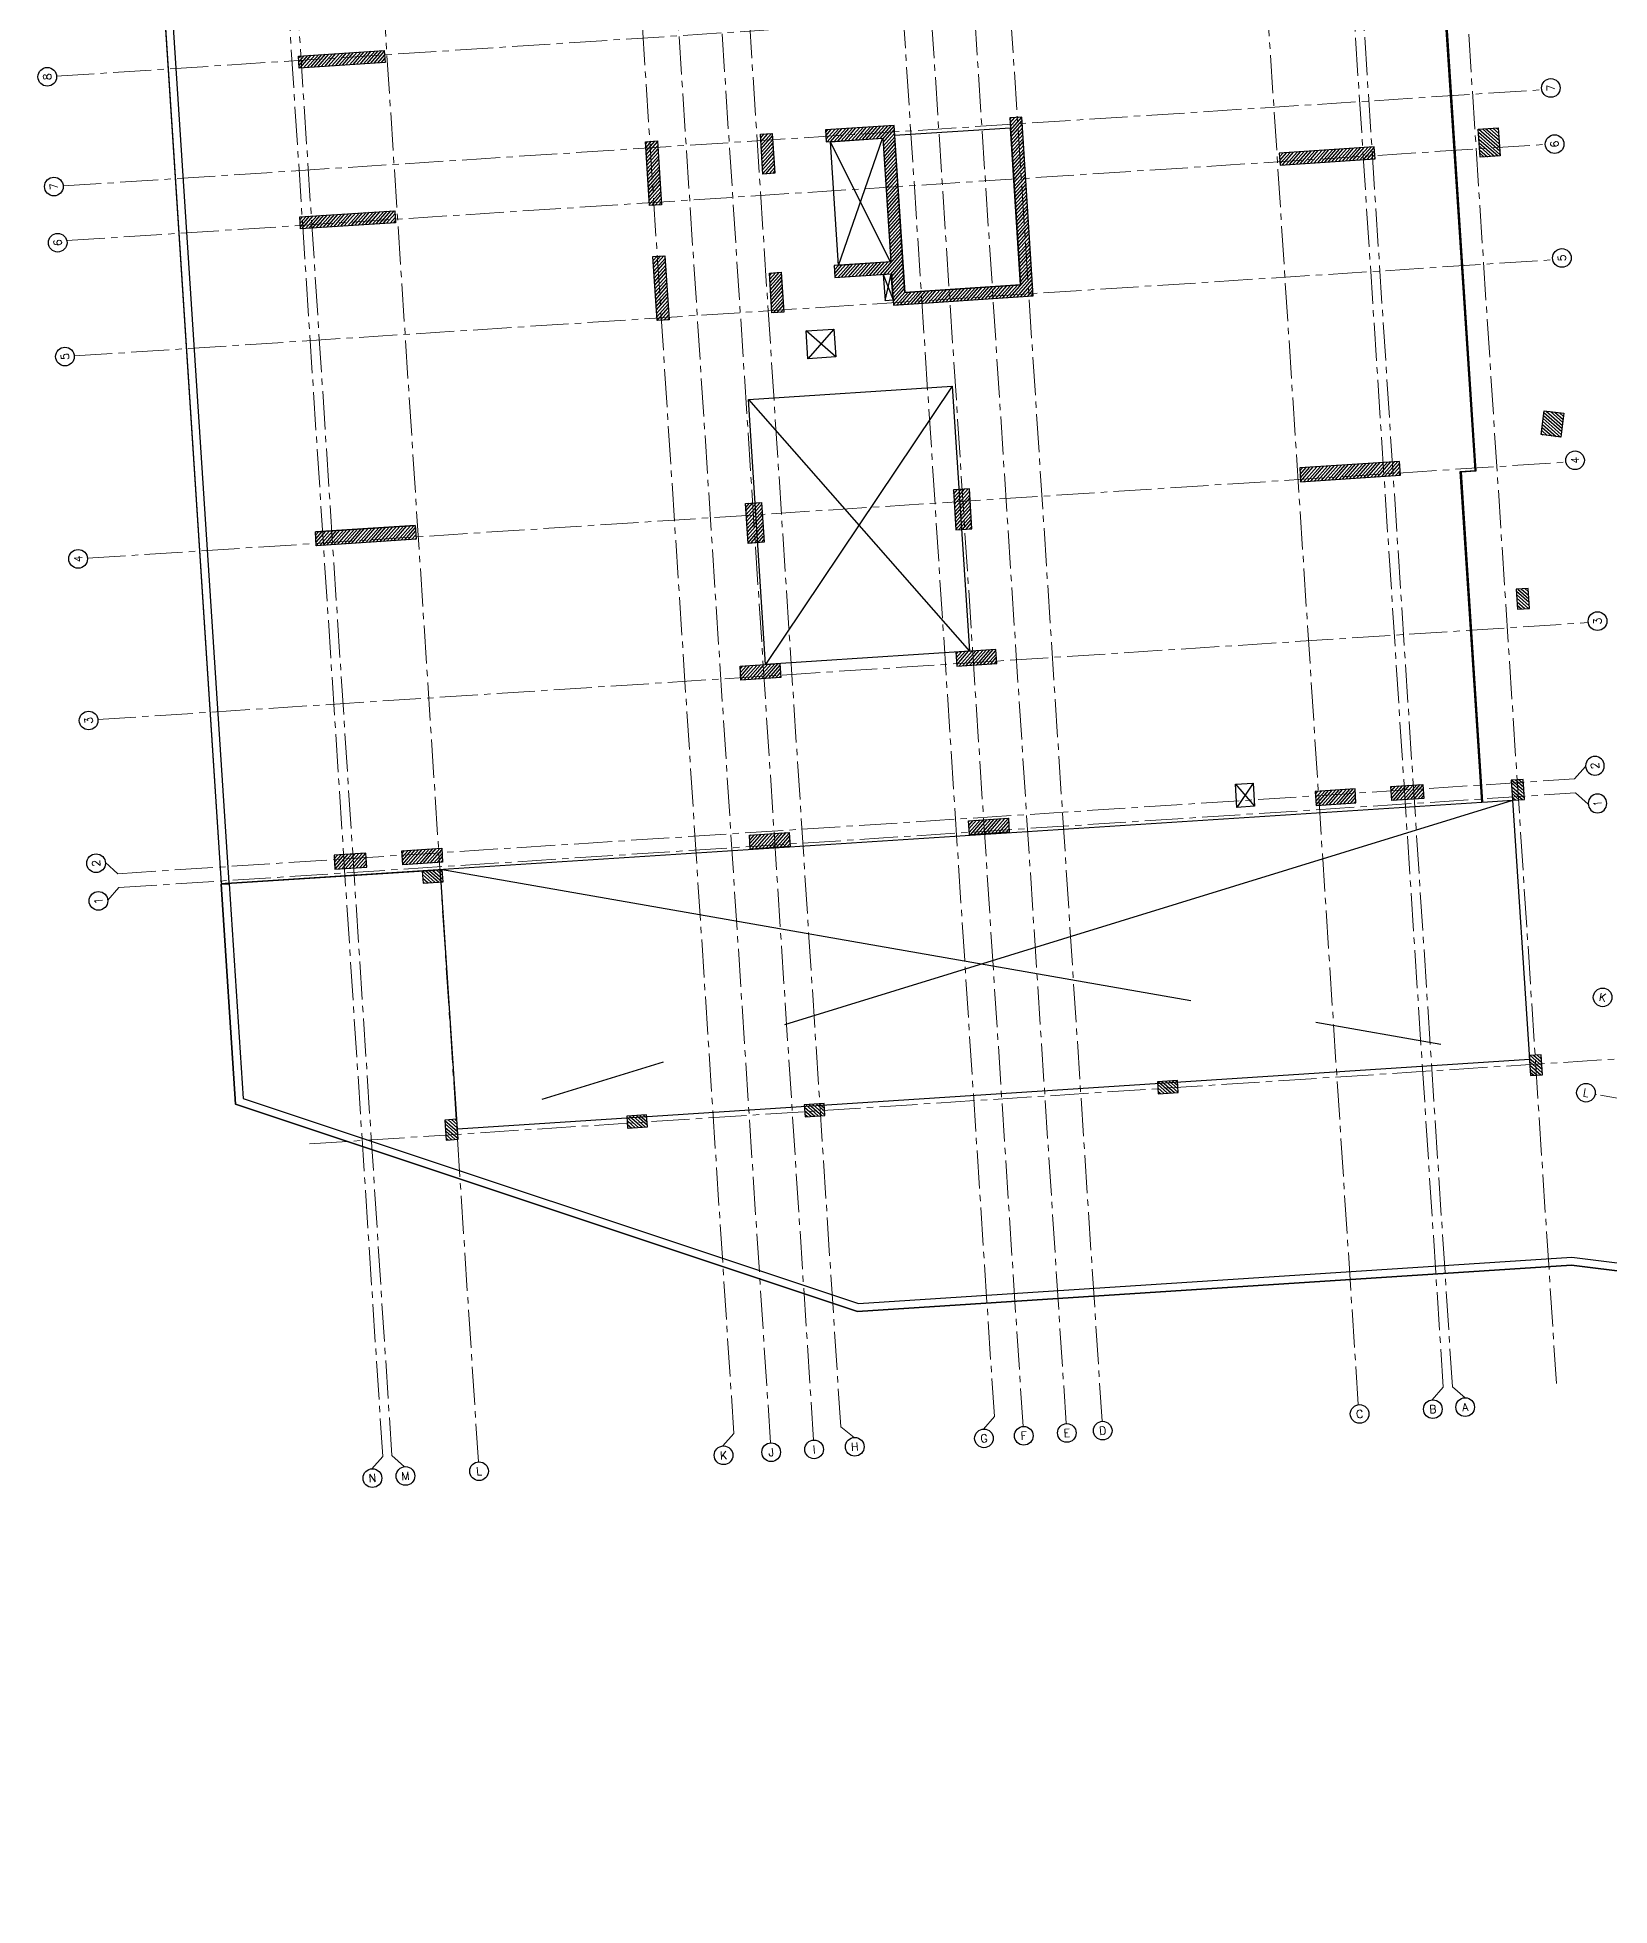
# Model space of a CAD drawing. Header units: metres. Extents: x -9 to 189, y -34 to 47.
# Drawn here: x -7.69 to 31.63, y -25.82 to 20.89 of the extents above; entities that cross this region are included whole.
import ezdxf
from ezdxf.enums import TextEntityAlignment as Align

# ---------------------------------------------------------------- set-up
doc = ezdxf.new("R2010")
doc.units = ezdxf.units.M
doc.header["$MEASUREMENT"] = 0
doc.linetypes.add('CENTER2', pattern=[28.575, 19.05, -3.175, 3.175, -3.175])
for name, color, linetype in [('Column', 4, 'Continuous'), ('Opening', 1, 'Continuous'), ('S-COLS-GRID', 1, 'CENTER2'), ('S-COLS-HATH', 8, 'Continuous'), ('S-GRID-CIRC', 3, 'Continuous'), ('S-GRID-CIRC-TEXT', 3, 'Continuous'), ('S-GRID-DIMS', 2, 'Continuous'), ('S-OPIN-VOID', 2, 'CENTER2'), ('ShearWall', 6, 'Continuous'), ('Slab', 5, 'Continuous'), ('Wall', 10, 'Continuous')]:
    doc.layers.add(name, color=color, linetype=linetype)
doc.layers.add('TEMP', color=8, linetype='Continuous', plot=False)
doc.styles.add('S-ROMANS', font='romans.shx', dxfattribs={"width": 0.75})
pattern_1 = [(48.720628, (-0.58339, 396.553495), (-0.046968857, 0.041233197), [])]

# ---------------------------------------------------------------- blocks, each defined once
blk = doc.blocks.new('S-GRID-CIRC')
at = {"layer": 'S-GRID-CIRC'}
blk.add_circle((0, 0), 0.35, dxfattribs=at)
at = {"layer": 'S-GRID-CIRC-TEXT', "color": 3, "style": 'S-ROMANS', "flags": 8}
blk.add_attdef('GRID-CIRC', text='', height=0.3, dxfattribs=at).set_placement((0, 0), align=Align.MIDDLE)

msp = doc.modelspace()

# ---------------------------------------------------------------- hatches: boundary and pattern name
at = {"layer": 'S-COLS-HATH', "ltscale": 20}
h = msp.add_hatch(dxfattribs=at)
h.set_pattern_fill('ANSI31', color=256, scale=0.5, angle=-446.2795, style=0)
h.set_pattern_definition([(318.720498, (-440.42079, -225.96544), (0.0412333036, 0.046968763), [])])
h.paths.add_polyline_path([(1.959, -0.255), (2.457, -0.222), (2.438, 0.077), (1.939, 0.045)])
h.paths.add_polyline_path([(2.503, -6.179), (2.535, -6.678), (2.835, -6.659), (2.802, -6.16)])
h.paths.add_polyline_path([(7.071, -6.383), (7.57, -6.351), (7.55, -6.051), (7.051, -6.084)])
h.paths.add_polyline_path([(20.342, -5.52), (20.841, -5.488), (20.822, -5.188), (20.323, -5.221)])
h.paths.add_polyline_path([(34.236, -4.958), (34.162, -5.553), (33.666, -5.491), (33.74, -4.896)])
h.paths.add_polyline_path([(29.952, -5.046), (29.919, -4.547), (29.62, -4.566), (29.652, -5.065)])
h.paths.add_polyline_path([(29.504, 1.84), (29.471, 2.339), (29.172, 2.32), (29.204, 1.821)])
h.paths.add_polyline_path([(29.629, 6.616), (29.597, 7.115), (29.298, 7.097), (29.329, 6.598)])
h.paths.add_polyline_path([(30.491, 11.495), (30.417, 10.899), (29.921, 10.961), (29.995, 11.557)])
h.paths.add_polyline_path([(35.092, 2.341), (35.018, 1.745), (34.522, 1.807), (34.596, 2.403)])
h.paths.add_polyline_path([(35.617, 6.558), (35.543, 5.962), (35.047, 6.024), (35.121, 6.62)])
h.paths.add_polyline_path([(28.559, 21.537), (28.527, 22.036), (28.227, 22.017), (28.26, 21.518)])
h.paths.add_polyline_path([(28.848, 18.63), (28.893, 17.932), (28.394, 17.899), (28.349, 18.598)])
h.paths.add_polyline_path([(36.222, 10.866), (36.148, 10.271), (35.652, 10.332), (35.726, 10.928)])
h.paths.add_polyline_path([(37.069, 18.224), (36.995, 17.629), (36.499, 17.691), (36.573, 18.286)])
h.paths.add_polyline_path([(44.851, 17.3), (44.764, 16.605), (44.268, 16.667), (44.355, 17.362)])
h.paths.add_polyline_path([(52.794, 15.47), (52.88, 15.962), (52.585, 16.014), (52.499, 15.522)])
h.paths.add_polyline_path([(55.48, 15.223), (55.776, 15.171), (55.707, 14.777), (55.411, 14.828)])
h.paths.add_polyline_path([(55.48, 15.223), (55.411, 14.829), (55.707, 14.777), (55.776, 15.171)])
h.paths.add_polyline_path([(43.901, 9.96), (43.814, 9.266), (43.318, 9.328), (43.405, 10.022)])
h.paths.add_polyline_path([(42.822, 1.429), (42.736, 0.734), (42.24, 0.796), (42.326, 1.49)])
h.paths.add_polyline_path([(43.363, 5.644), (43.277, 4.949), (42.781, 5.011), (42.867, 5.706)])
h.paths.add_polyline_path([(41.824, -5.904), (41.75, -6.499), (41.254, -6.437), (41.328, -5.842)])
h.paths.add_polyline_path([(49.078, -7.53), (49.165, -7.038), (48.869, -6.986), (48.783, -7.479)])
h.paths.add_polyline_path([(51.142, 4.617), (51.03, 3.926), (50.537, 4.005), (50.648, 4.696)])
h.paths.add_polyline_path([(51.824, 8.857), (51.713, 8.165), (51.219, 8.245), (51.33, 8.936)])
h.paths.add_polyline_path([(50.458, 0.37), (50.347, -0.322), (49.853, -0.242), (49.965, 0.449)])
h = msp.add_hatch(dxfattribs=at)
h.set_pattern_fill('ANSI31', color=256, scale=0.5, angle=363.7206, style=0)
h.set_pattern_definition(pattern_1)
h.paths.add_polyline_path([(0.987, 20.567), (1.007, 20.268), (-1.139, 20.128), (-1.158, 20.427)])
h = msp.add_hatch(dxfattribs=at)
h.set_pattern_fill('ANSI31', color=256, scale=0.5, angle=363.7206, style=0)
h.set_pattern_definition(pattern_1)
h.paths.add_polyline_path([(14.007, 14.519), (13.736, 18.69), (12.02, 18.579), (12.039, 18.279), (13.456, 18.372), (13.657, 15.278), (12.24, 15.186), (12.26, 14.887), (13.677, 14.979), (13.727, 14.2), (17.22, 14.428), (16.929, 18.898), (16.63, 18.879), (16.901, 14.707)])
h = msp.add_hatch(dxfattribs=at)
h.set_pattern_fill('ANSI31', color=256, scale=0.5, angle=363.7206, style=0)
h.set_pattern_definition(pattern_1)
h.paths.add_polyline_path([(7.922, 16.709), (7.623, 16.69), (7.519, 18.286), (7.819, 18.306)])
h = msp.add_hatch(dxfattribs=at)
h.set_pattern_fill('ANSI31', color=256, scale=0.5, angle=363.7206, style=0)
h.set_pattern_definition(pattern_1)
h.paths.add_polyline_path([(10.458, 17.475), (10.393, 18.473), (10.693, 18.493), (10.757, 17.495)])
h = msp.add_hatch(dxfattribs=at)
h.set_pattern_fill('ANSI31', color=256, scale=0.5, angle=363.7206, style=0)
h.set_pattern_definition([(48.720628, (-0.58339, 396.55349), (-0.046968857, 0.041233197), [])])
h.paths.add_polyline_path([(23.371, 17.999), (23.391, 17.7), (25.766, 17.854), (25.746, 18.154)])
h = msp.add_hatch(dxfattribs=at)
h.set_pattern_fill('ANSI31', color=256, scale=0.5, angle=363.7206, style=0)
h.set_pattern_definition([(48.720628, (-0.58339, 396.55349), (-0.046968857, 0.041233197), [])])
h.paths.add_polyline_path([(1.248, 16.561), (1.267, 16.261), (-1.108, 16.107), (-1.127, 16.406)])
h = msp.add_hatch(dxfattribs=at)
h.set_pattern_fill('ANSI31', color=256, scale=0.5, angle=363.7206, style=0)
h.set_pattern_definition(pattern_1)
h.paths.add_polyline_path([(8.109, 13.835), (7.81, 13.816), (7.706, 15.412), (8.005, 15.432)])
h = msp.add_hatch(dxfattribs=at)
h.set_pattern_fill('ANSI31', color=256, scale=0.5, angle=363.7206, style=0)
h.set_pattern_definition(pattern_1)
h.paths.add_polyline_path([(10.983, 14.022), (10.684, 14.003), (10.619, 15), (10.918, 15.02)])
h = msp.add_hatch(dxfattribs=at)
h.set_pattern_fill('ANSI31', color=256, scale=0.5, angle=363.7206, style=0)
h.set_pattern_definition(pattern_1)
h.paths.add_polyline_path([(23.883, 10.131), (23.906, 9.782), (26.4, 9.944), (26.378, 10.293)])
h = msp.add_hatch(dxfattribs=at)
h.set_pattern_fill('ANSI31', color=256, scale=0.5, angle=363.7206, style=0)
h.set_pattern_definition(pattern_1)
h.paths.add_polyline_path([(15.685, 8.606), (15.62, 9.604), (15.221, 9.578), (15.285, 8.58)])
h = msp.add_hatch(dxfattribs=at)
h.set_pattern_fill('ANSI31', color=256, scale=0.5, angle=363.7206, style=0)
h.set_pattern_definition(pattern_1)
h.paths.add_polyline_path([(10.086, 8.242), (10.022, 9.24), (10.421, 9.266), (10.486, 8.268)])
h = msp.add_hatch(dxfattribs=at)
h.set_pattern_fill('ANSI31', color=256, scale=0.5, angle=363.7206, style=0)
h.set_pattern_definition(pattern_1)
h.paths.add_polyline_path([(1.76, 8.692), (1.782, 8.343), (-0.712, 8.181), (-0.735, 8.53)])
h = msp.add_hatch(dxfattribs=at)
h.set_pattern_fill('ANSI31', color=256, scale=0.5, angle=363.7206, style=0)
h.set_pattern_definition(pattern_1)
h.paths.add_polyline_path([(9.885, 5.172), (10.883, 5.237), (10.906, 4.888), (9.908, 4.823)])
h = msp.add_hatch(dxfattribs=at)
h.set_pattern_fill('ANSI31', color=256, scale=0.5, angle=363.7206, style=0)
h.set_pattern_definition(pattern_1)
h.paths.add_polyline_path([(16.282, 5.588), (15.284, 5.523), (15.307, 5.174), (16.304, 5.239)])
h = msp.add_hatch(dxfattribs=at)
h.set_pattern_fill('ANSI31', color=256, scale=0.5, angle=363.7206, style=0)
h.set_pattern_definition(pattern_1)
h.paths.add_polyline_path([(25.267, 2.104), (24.269, 2.039), (24.292, 1.69), (25.289, 1.755)])
h = msp.add_hatch(dxfattribs=at)
h.set_pattern_fill('ANSI31', color=256, scale=0.5, angle=363.7206, style=0)
h.set_pattern_definition(pattern_1)
h.paths.add_polyline_path([(26.165, 2.162), (26.963, 2.214), (26.986, 1.865), (26.188, 1.813)])
h = msp.add_hatch(dxfattribs=at)
h.set_pattern_fill('ANSI31', color=256, scale=0.5, angle=363.7206, style=0)
h.set_pattern_definition(pattern_1)
h.paths.add_polyline_path([(10.12, 0.948), (11.118, 1.013), (11.14, 0.664), (10.142, 0.599)])
h = msp.add_hatch(dxfattribs=at)
h.set_pattern_fill('ANSI31', color=256, scale=0.5, angle=363.7206, style=0)
h.set_pattern_definition(pattern_1)
h.paths.add_polyline_path([(15.598, 1.305), (16.596, 1.37), (16.619, 1.02), (15.621, 0.955)])
h = msp.add_hatch(dxfattribs=at)
h.set_pattern_fill('ANSI31', color=256, scale=0.5, angle=363.7206, style=0)
h.set_pattern_definition(pattern_1)
h.paths.add_polyline_path([(0.529, 0.495), (-0.269, 0.443), (-0.247, 0.094), (0.552, 0.146)])
h = msp.add_hatch(dxfattribs=at)
h.set_pattern_fill('ANSI31', color=256, scale=0.5, angle=363.7206, style=0)
h.set_pattern_definition(pattern_1)
h.paths.add_polyline_path([(1.427, 0.554), (2.425, 0.618), (2.448, 0.269), (1.45, 0.204)])
h = msp.add_hatch(dxfattribs=at)
h.set_pattern_fill('ANSI31', color=256, scale=0.5, angle=-446.2795, style=0)
h.set_pattern_definition([(318.7205, (-98.69116, -51.08697), (0.041233304, 0.046968763), [])])
h.paths.add_polyline_path([(11.511, -6.094), (12.01, -6.062), (11.991, -5.763), (11.492, -5.795)])

# ---------------------------------------------------------------- linework, layer by layer
at = {"layer": 'Column', "linetype": 'Continuous'}
for points in [[(10.458, 17.475), (10.393, 18.473), (10.693, 18.493), (10.757, 17.495)], [(10.983, 14.022), (10.684, 14.003), (10.619, 15), (10.918, 15.02)], [(15.685, 8.606), (15.62, 9.604), (15.221, 9.578), (15.285, 8.58)], [(10.086, 8.242), (10.022, 9.24), (10.421, 9.266), (10.486, 8.268)], [(9.885, 5.172), (10.883, 5.237), (10.906, 4.888), (9.908, 4.823)], [(16.282, 5.588), (15.284, 5.523), (15.307, 5.174), (16.304, 5.239)], [(25.267, 2.104), (24.269, 2.039), (24.292, 1.69), (25.289, 1.755)], [(26.165, 2.162), (26.963, 2.214), (26.986, 1.865), (26.188, 1.813)], [(10.12, 0.948), (11.118, 1.013), (11.14, 0.664), (10.142, 0.599)], [(15.598, 1.305), (16.596, 1.37), (16.619, 1.02), (15.621, 0.955)], [(0.529, 0.495), (-0.269, 0.443), (-0.247, 0.094), (0.552, 0.146)], [(1.427, 0.554), (2.425, 0.618), (2.448, 0.269), (1.45, 0.204)]]:
    msp.add_lwpolyline(points, close=True, dxfattribs=at)
at = {"layer": 'Column', "elevation": 0}
for points in [[(28.848, 18.63), (28.893, 17.932), (28.394, 17.899), (28.349, 18.598)], [(30.491, 11.495), (30.417, 10.899), (29.921, 10.961), (29.995, 11.557)], [(29.629, 6.616), (29.597, 7.115), (29.298, 7.097), (29.329, 6.598)], [(29.504, 1.84), (29.471, 2.339), (29.172, 2.32), (29.204, 1.821)], [(29.952, -5.046), (29.919, -4.547), (29.62, -4.566), (29.652, -5.065)]]:
    msp.add_lwpolyline(points, close=True, dxfattribs=at)
at = {"layer": 'Column'}
for points in [[(1.959, -0.255), (2.457, -0.222), (2.438, 0.077), (1.939, 0.045)], [(20.342, -5.52), (20.841, -5.488), (20.822, -5.188), (20.323, -5.221)], [(7.071, -6.383), (7.57, -6.351), (7.55, -6.051), (7.051, -6.084)], [(11.511, -6.094), (12.01, -6.062), (11.991, -5.763), (11.492, -5.795)], [(2.503, -6.179), (2.535, -6.678), (2.835, -6.659), (2.802, -6.16)]]:
    msp.add_lwpolyline(points, close=True, dxfattribs=at)
at = {"layer": 'Opening'}
for points in [[(12.15, 18.286), (13.456, 18.371), (13.657, 15.278), (12.352, 15.193)], [(13.752, 18.44), (14.007, 14.519), (16.901, 14.707), (16.646, 18.628)], [(13.511, 14.316), (13.711, 14.328), (13.668, 14.977), (13.469, 14.964)], [(11.536, 13.556), (12.235, 13.601), (12.28, 12.903), (11.581, 12.857)], [(10.094, 11.839), (15.194, 12.17), (15.623, 5.546), (10.526, 5.214)], [(22.276, 2.219), (22.715, 2.247), (22.752, 1.669), (22.313, 1.64)]]:
    msp.add_lwpolyline(points, close=True, dxfattribs=at)
at = {"layer": 'S-COLS-GRID', "lineweight": 0, "ltscale": 0.05}
for p, q in [((30.303, -12.765), (26.395, 47.333)), ((25.346, -13.295), (21.995, 38.237)), ((27.472, -12.861), (24.157, 38.127)), ((27.702, -12.846), (24.386, 38.142)), ((16.246, -13.591), (12.93, 37.397)), ((16.964, -13.84), (13.613, 37.692)), ((18.042, -13.77), (14.691, 37.762)), ((18.94, -13.712), (15.605, 37.57)), ((9.73, -14.018), (6.414, 36.973)), ((10.647, -14.251), (7.296, 37.281)), ((11.725, -14.181), (8.374, 37.351)), ((12.405, -13.847), (9.089, 37.147)), ((0.949, -14.588), (-2.37, 36.452)), ((1.178, -14.57), (-2.141, 36.466)), ((3.343, -14.726), (-0.012, 36.855)), ((-7.22, 19.923), (29.768, 22.329)), ((-7.042, 17.179), (29.934, 19.584)), ((-6.953, 15.812), (30.024, 18.217)), ((-6.765, 12.928), (30.211, 15.333)), ((-6.436, 7.869), (30.54, 10.273)), ((-6.174, 3.837), (31.1, 6.261)), ((-5.673, -0.018), (30.758, 2.351)), ((30.758, 2.351), (31.034, 2.665)), ((-5.65, -0.367), (30.781, 2.002)), ((30.781, 2.002), (31.098, 1.724)), ((-5.673, -0.018), (-5.987, 0.258)), ((-5.65, -0.367), (-5.928, -0.684)), ((-0.883, -6.775), (35.548, -4.406)), ((27.472, -12.861), (27.197, -13.175)), ((27.702, -12.846), (28.017, -13.123)), ((12.405, -13.847), (12.739, -14.115)), ((16.246, -13.591), (15.971, -13.905)), ((9.73, -14.018), (9.457, -14.329)), ((0.949, -14.588), (0.676, -14.9)), ((1.178, -14.57), (1.493, -14.846))]:
    msp.add_line(p, q, dxfattribs=at)
at = {"layer": 'S-COLS-GRID', "lineweight": 0, "ltscale": 0.025}
msp.add_line((147.339, -25.823), (31.272, -5.534), dxfattribs=at)
at = {"layer": 'S-OPIN-VOID'}
for p, q in [((13.649, 15.276), (12.15, 18.286)), ((12.352, 15.192), (13.448, 18.37)), ((13.469, 14.964), (13.711, 14.328)), ((13.511, 14.316), (13.668, 14.977)), ((12.28, 12.903), (11.536, 13.556)), ((12.235, 13.601), (11.581, 12.857)), ((15.194, 12.17), (10.525, 5.213)), ((10.094, 11.839), (15.625, 5.544)), ((22.276, 2.219), (22.752, 1.669)), ((22.715, 2.247), (22.313, 1.64)), ((29.205, 1.811, 0), (2.812, -6.317, 0)), ((2.395, 0.095), (29.626, -4.666, 0))]:
    msp.add_line(p, q, dxfattribs=at)
at = {"layer": 'ShearWall'}
for points in [[(0.987, 20.567), (1.007, 20.268), (-1.139, 20.128), (-1.158, 20.427)], [(7.922, 16.709), (7.623, 16.69), (7.519, 18.286), (7.819, 18.306)], [(23.371, 17.999), (23.391, 17.7), (25.766, 17.854), (25.746, 18.154)], [(1.248, 16.561), (1.267, 16.261), (-1.108, 16.107), (-1.127, 16.406)], [(8.109, 13.835), (7.81, 13.816), (7.706, 15.412), (8.005, 15.432)], [(23.883, 10.131), (23.906, 9.782), (26.4, 9.944), (26.378, 10.293)], [(1.76, 8.692), (1.782, 8.343), (-0.712, 8.181), (-0.735, 8.53)]]:
    msp.add_lwpolyline(points, close=True, dxfattribs=at)
for points in [[(14.007, 14.519), (13.736, 18.69), (12.02, 18.579), (12.039, 18.279), (13.456, 18.372), (13.657, 15.278), (12.24, 15.186), (12.26, 14.887), (13.677, 14.979), (13.727, 14.2)], [(13.708, 14.5), (13.727, 14.2), (17.22, 14.428), (16.929, 18.898), (16.63, 18.879), (16.901, 14.707), (14.007, 14.519)], [(13.727, 14.2), (14.027, 14.22)]]:
    msp.add_lwpolyline(points, dxfattribs=at)
at = {"layer": 'Slab', "elevation": 0}
msp.add_lwpolyline([(-3.093, -0.263), (28.436, 1.77), (27.899, 10.04), (28.267, 10.064), (27.491, 21.989), (28.525, 22.056), (27.541, 37.187), (-5.389, 35.046)], close=True, dxfattribs=at)
msp.add_lwpolyline([(27.512, 21.97), (28.288, 10.045), (27.92, 10.021), (28.456, 1.771), (29.204, 1.821), (29.626, -4.666), (2.818, -6.409), (2.408, -0.226), (2.388, 0.074), (-3.092, -0.283), (-2.734, -5.784), (12.819, -10.97), (30.684, -9.808), (51.067, -12.345)], dxfattribs=at)
at = {"layer": 'TEMP', "color": 0}
msp.add_line((1.76, 8.692), (-0.735, 8.53), dxfattribs=at)
at = {"layer": 'Wall', "elevation": 0}
msp.add_lwpolyline([(-5.389, 35.046), (-5.06, 29.978), (-3.093, -0.263), (-2.893, -0.25), (-4.86, 29.991), (-5.19, 35.059)], close=True, dxfattribs=at)
at = {"layer": 'Wall'}
msp.add_lwpolyline([(51.101, -12.148), (51.067, -12.345), (30.684, -9.808), (12.819, -10.97), (-2.734, -5.784), (-3.092, -0.283), (-2.892, -0.27), (-2.543, -5.637), (12.845, -10.768), (30.69, -9.607)], close=True, dxfattribs=at)

# ---------------------------------------------------------------- block references
at = {"layer": 'S-GRID-CIRC', "extrusion": (4.60555e-06, 2.5355e-07, 1)}
ref = msp.add_blockref('S-GRID-CIRC', (31.459, -3.11, 0), dxfattribs=dict(at, xscale=0.6670000000000025, yscale=0.6670000000000025, zscale=0.6670000000000025, rotation=350.0850132742568))
ref.add_attrib('GRID-CIRC', 'K', dxfattribs={"layer": 'S-GRID-CIRC-TEXT', "color": 3, "extrusion": (4.60555e-06, 2.5355e-07, 1), "height": 0.2, "rotation": 350.085, "style": 'S-ROMANS'}).set_placement((31.459, -3.11, 0), align=Align.MIDDLE)
ref = msp.add_blockref('S-GRID-CIRC', (31.042, -5.494, 0), dxfattribs=dict(at, xscale=0.6670000000000025, yscale=0.6670000000000025, zscale=0.6670000000000025, rotation=350.0850132742568))
ref.add_attrib('GRID-CIRC', 'L', dxfattribs={"layer": 'S-GRID-CIRC-TEXT', "color": 3, "extrusion": (4.60555e-06, 2.5355e-07, 1), "height": 0.2, "rotation": 350.085, "style": 'S-ROMANS'}).set_placement((31.042, -5.494, 0), align=Align.MIDDLE)
at = {"layer": 'S-GRID-CIRC', "extrusion": (-6.58997e-05, -4.53883e-05, 1)}
ref = msp.add_blockref('S-GRID-CIRC', (25.381, -13.528, -0.001), dxfattribs=dict(at, xscale=0.6670000000000005, yscale=0.6670000000000005, zscale=0.6670000000000005, rotation=3.720628203573317))
ref.add_attrib('GRID-CIRC', 'C', dxfattribs={"layer": 'S-GRID-CIRC-TEXT', "color": 3, "extrusion": (-6.58997e-05, -4.53883e-05, 1), "height": 0.2, "rotation": 3.7206, "style": 'S-ROMANS'}).set_placement((25.381, -13.528, -0.001), align=Align.MIDDLE)
ref = msp.add_blockref('S-GRID-CIRC', (27.212, -13.408, -0.001), dxfattribs=dict(at, xscale=0.6670000000000005, yscale=0.6670000000000005, zscale=0.6670000000000005, rotation=3.720628203573317))
ref.add_attrib('GRID-CIRC', 'B', dxfattribs={"layer": 'S-GRID-CIRC-TEXT', "color": 3, "extrusion": (-6.58997e-05, -4.53883e-05, 1), "height": 0.2, "rotation": 3.7206, "style": 'S-ROMANS'}).set_placement((27.212, -13.408, -0.001), align=Align.MIDDLE)
ref = msp.add_blockref('S-GRID-CIRC', (28.021, -13.357, -0.001), dxfattribs=dict(at, xscale=0.6670000000000005, yscale=0.6670000000000005, zscale=0.6670000000000005, rotation=3.720628203573317))
ref.add_attrib('GRID-CIRC', 'A', dxfattribs={"layer": 'S-GRID-CIRC-TEXT', "color": 3, "extrusion": (-6.58997e-05, -4.53883e-05, 1), "height": 0.2, "rotation": 3.7206, "style": 'S-ROMANS'}).set_placement((28.021, -13.357, -0.001), align=Align.MIDDLE)
ref = msp.add_blockref('S-GRID-CIRC', (15.986, -14.138, 0), dxfattribs=dict(at, xscale=0.6670000000000005, yscale=0.6670000000000005, zscale=0.6670000000000005, rotation=3.720628203573317))
ref.add_attrib('GRID-CIRC', 'G', dxfattribs={"layer": 'S-GRID-CIRC-TEXT', "color": 3, "extrusion": (-6.58997e-05, -4.53883e-05, 1), "height": 0.2, "rotation": 3.7206, "style": 'S-ROMANS'}).set_placement((15.986, -14.138, 0), align=Align.MIDDLE)
ref = msp.add_blockref('S-GRID-CIRC', (16.981, -14.073, 0), dxfattribs=dict(at, xscale=0.6670000000000005, yscale=0.6670000000000005, zscale=0.6670000000000005, rotation=3.720628203573317))
ref.add_attrib('GRID-CIRC', 'F', dxfattribs={"layer": 'S-GRID-CIRC-TEXT', "color": 3, "extrusion": (-6.58997e-05, -4.53883e-05, 1), "height": 0.2, "rotation": 3.7206, "style": 'S-ROMANS'}).set_placement((16.981, -14.073, 0), align=Align.MIDDLE)
ref = msp.add_blockref('S-GRID-CIRC', (18.058, -14.003, -0.001), dxfattribs=dict(at, xscale=0.6670000000000005, yscale=0.6670000000000005, zscale=0.6670000000000005, rotation=3.720628203573317))
ref.add_attrib('GRID-CIRC', 'E', dxfattribs={"layer": 'S-GRID-CIRC-TEXT', "color": 3, "extrusion": (-6.58997e-05, -4.53883e-05, 1), "height": 0.2, "rotation": 3.7206, "style": 'S-ROMANS'}).set_placement((18.058, -14.003, -0.001), align=Align.MIDDLE)
ref = msp.add_blockref('S-GRID-CIRC', (18.955, -13.945, -0.001), dxfattribs=dict(at, xscale=0.6670000000000005, yscale=0.6670000000000005, zscale=0.6670000000000005, rotation=3.720628203573317))
ref.add_attrib('GRID-CIRC', 'D', dxfattribs={"layer": 'S-GRID-CIRC-TEXT', "color": 3, "extrusion": (-6.58997e-05, -4.53883e-05, 1), "height": 0.2, "rotation": 3.7206, "style": 'S-ROMANS'}).set_placement((18.955, -13.945, -0.001), align=Align.MIDDLE)
ref = msp.add_blockref('S-GRID-CIRC', (9.473, -14.561, 0), dxfattribs=dict(at, xscale=0.6670000000000005, yscale=0.6670000000000005, zscale=0.6670000000000005, rotation=3.720628203573317))
ref.add_attrib('GRID-CIRC', 'K', dxfattribs={"layer": 'S-GRID-CIRC-TEXT', "color": 3, "extrusion": (-6.58997e-05, -4.53883e-05, 1), "height": 0.2, "rotation": 3.7206, "style": 'S-ROMANS'}).set_placement((9.473, -14.561, 0), align=Align.MIDDLE)
ref = msp.add_blockref('S-GRID-CIRC', (10.664, -14.484, 0), dxfattribs=dict(at, xscale=0.6670000000000005, yscale=0.6670000000000005, zscale=0.6670000000000005, rotation=3.720628203573317))
ref.add_attrib('GRID-CIRC', 'J', dxfattribs={"layer": 'S-GRID-CIRC-TEXT', "color": 3, "extrusion": (-6.58997e-05, -4.53883e-05, 1), "height": 0.2, "rotation": 3.7206, "style": 'S-ROMANS'}).set_placement((10.664, -14.484, 0), align=Align.MIDDLE)
ref = msp.add_blockref('S-GRID-CIRC', (11.738, -14.414, 0), dxfattribs=dict(at, xscale=0.6670000000000005, yscale=0.6670000000000005, zscale=0.6670000000000005, rotation=3.720628203573317))
ref.add_attrib('GRID-CIRC', 'I', dxfattribs={"layer": 'S-GRID-CIRC-TEXT', "color": 3, "extrusion": (-6.58997e-05, -4.53883e-05, 1), "height": 0.2, "rotation": 3.7206, "style": 'S-ROMANS'}).set_placement((11.738, -14.414, 0), align=Align.MIDDLE)
ref = msp.add_blockref('S-GRID-CIRC', (12.754, -14.348, 0), dxfattribs=dict(at, xscale=0.6670000000000005, yscale=0.6670000000000005, zscale=0.6670000000000005, rotation=3.720628203573317))
ref.add_attrib('GRID-CIRC', 'H', dxfattribs={"layer": 'S-GRID-CIRC-TEXT', "color": 3, "extrusion": (-6.58997e-05, -4.53883e-05, 1), "height": 0.2, "rotation": 3.7206, "style": 'S-ROMANS'}).set_placement((12.754, -14.348, 0), align=Align.MIDDLE)
ref = msp.add_blockref('S-GRID-CIRC', (0.691, -15.133, 0.001), dxfattribs=dict(at, xscale=0.6670000000000005, yscale=0.6670000000000005, zscale=0.6670000000000005, rotation=3.720628203573317))
ref.add_attrib('GRID-CIRC', 'N', dxfattribs={"layer": 'S-GRID-CIRC-TEXT', "color": 3, "extrusion": (-6.58997e-05, -4.53883e-05, 1), "height": 0.2, "rotation": 3.7206, "style": 'S-ROMANS'}).set_placement((0.691, -15.133, 0.001), align=Align.MIDDLE)
ref = msp.add_blockref('S-GRID-CIRC', (1.518, -15.079, 0.001), dxfattribs=dict(at, xscale=0.6670000000000005, yscale=0.6670000000000005, zscale=0.6670000000000005, rotation=3.720628203573317))
ref.add_attrib('GRID-CIRC', 'M', dxfattribs={"layer": 'S-GRID-CIRC-TEXT', "color": 3, "extrusion": (-6.58997e-05, -4.53883e-05, 1), "height": 0.2, "rotation": 3.7206, "style": 'S-ROMANS'}).set_placement((1.518, -15.079, 0.001), align=Align.MIDDLE)
ref = msp.add_blockref('S-GRID-CIRC', (3.358, -14.959, 0), dxfattribs=dict(at, xscale=0.6670000000000005, yscale=0.6670000000000005, zscale=0.6670000000000005, rotation=3.720628203573317))
ref.add_attrib('GRID-CIRC', 'L', dxfattribs={"layer": 'S-GRID-CIRC-TEXT', "color": 3, "extrusion": (-6.58997e-05, -4.53883e-05, 1), "height": 0.2, "rotation": 3.7206, "style": 'S-ROMANS'}).set_placement((3.358, -14.959, 0), align=Align.MIDDLE)
at = {"layer": 'S-GRID-DIMS', "ltscale": 20}
ref = msp.add_blockref('S-GRID-CIRC', (-7.44, 19.909), dxfattribs=dict(at, xscale=0.6670000000000001, yscale=0.6670000000000001, zscale=0.6670000000000001, rotation=93.72062819754693))
ref.add_attrib('GRID-CIRC', '8', dxfattribs={"layer": 'S-GRID-CIRC-TEXT', "color": 3, "height": 0.2, "rotation": 93.7206, "style": 'S-ROMANS'}).set_placement((-7.44, 19.909), align=Align.MIDDLE)
ref = msp.add_blockref('S-GRID-CIRC', (30.163, 19.629), dxfattribs=dict(at, xscale=0.6670000000000001, yscale=0.6670000000000001, zscale=0.6670000000000001, rotation=93.72062819754693))
ref.add_attrib('GRID-CIRC', '7', dxfattribs={"layer": 'S-GRID-CIRC-TEXT', "color": 3, "height": 0.2, "rotation": 93.7206, "style": 'S-ROMANS'}).set_placement((30.163, 19.629), align=Align.MIDDLE)
ref = msp.add_blockref('S-GRID-CIRC', (30.258, 18.225), dxfattribs=dict(at, xscale=0.6670000000000001, yscale=0.6670000000000001, zscale=0.6670000000000001, rotation=93.72062819754693))
ref.add_attrib('GRID-CIRC', '6', dxfattribs={"layer": 'S-GRID-CIRC-TEXT', "color": 3, "height": 0.2, "rotation": 93.7206, "style": 'S-ROMANS'}).set_placement((30.258, 18.225), align=Align.MIDDLE)
ref = msp.add_blockref('S-GRID-CIRC', (-7.275, 17.164), dxfattribs=dict(at, xscale=0.6670000000000001, yscale=0.6670000000000001, zscale=0.6670000000000001, rotation=93.72062819754693))
ref.add_attrib('GRID-CIRC', '7', dxfattribs={"layer": 'S-GRID-CIRC-TEXT', "color": 3, "height": 0.2, "rotation": 93.7206, "style": 'S-ROMANS'}).set_placement((-7.275, 17.164), align=Align.MIDDLE)
ref = msp.add_blockref('S-GRID-CIRC', (-7.18, 15.76), dxfattribs=dict(at, xscale=0.6670000000000001, yscale=0.6670000000000001, zscale=0.6670000000000001, rotation=93.72062819754693))
ref.add_attrib('GRID-CIRC', '6', dxfattribs={"layer": 'S-GRID-CIRC-TEXT', "color": 3, "height": 0.2, "rotation": 93.7206, "style": 'S-ROMANS'}).set_placement((-7.18, 15.76), align=Align.MIDDLE)
ref = msp.add_blockref('S-GRID-CIRC', (30.44, 15.378), dxfattribs=dict(at, xscale=0.6670000000000001, yscale=0.6670000000000001, zscale=0.6670000000000001, rotation=93.72062819754693))
ref.add_attrib('GRID-CIRC', '5', dxfattribs={"layer": 'S-GRID-CIRC-TEXT', "color": 3, "height": 0.2, "rotation": 93.7206, "style": 'S-ROMANS'}).set_placement((30.44, 15.378), align=Align.MIDDLE)
ref = msp.add_blockref('S-GRID-CIRC', (-6.998, 12.913), dxfattribs=dict(at, xscale=0.6670000000000001, yscale=0.6670000000000001, zscale=0.6670000000000001, rotation=93.72062819754693))
ref.add_attrib('GRID-CIRC', '5', dxfattribs={"layer": 'S-GRID-CIRC-TEXT', "color": 3, "height": 0.2, "rotation": 93.7206, "style": 'S-ROMANS'}).set_placement((-6.998, 12.913), align=Align.MIDDLE)
ref = msp.add_blockref('S-GRID-CIRC', (30.769, 10.319), dxfattribs=dict(at, xscale=0.6670000000000001, yscale=0.6670000000000001, zscale=0.6670000000000001, rotation=93.72062819754693))
ref.add_attrib('GRID-CIRC', '4', dxfattribs={"layer": 'S-GRID-CIRC-TEXT', "color": 3, "height": 0.2, "rotation": 93.7206, "style": 'S-ROMANS'}).set_placement((30.769, 10.319), align=Align.MIDDLE)
ref = msp.add_blockref('S-GRID-CIRC', (-6.669, 7.854), dxfattribs=dict(at, xscale=0.6670000000000001, yscale=0.6670000000000001, zscale=0.6670000000000001, rotation=93.72062819754693))
ref.add_attrib('GRID-CIRC', '4', dxfattribs={"layer": 'S-GRID-CIRC-TEXT', "color": 3, "height": 0.2, "rotation": 93.7206, "style": 'S-ROMANS'}).set_placement((-6.669, 7.854), align=Align.MIDDLE)
ref = msp.add_blockref('S-GRID-CIRC', (31.331, 6.297), dxfattribs=dict(at, xscale=0.6670000000000001, yscale=0.6670000000000001, zscale=0.6670000000000001, rotation=93.72062819754693))
ref.add_attrib('GRID-CIRC', '3', dxfattribs={"layer": 'S-GRID-CIRC-TEXT', "color": 3, "height": 0.2, "rotation": 93.7206, "style": 'S-ROMANS'}).set_placement((31.331, 6.297), align=Align.MIDDLE)
ref = msp.add_blockref('S-GRID-CIRC', (-6.406, 3.813), dxfattribs=dict(at, xscale=0.6670000000000001, yscale=0.6670000000000001, zscale=0.6670000000000001, rotation=93.72062819754693))
ref.add_attrib('GRID-CIRC', '3', dxfattribs={"layer": 'S-GRID-CIRC-TEXT', "color": 3, "height": 0.2, "rotation": 93.7206, "style": 'S-ROMANS'}).set_placement((-6.406, 3.813), align=Align.MIDDLE)
ref = msp.add_blockref('S-GRID-CIRC', (31.267, 2.68), dxfattribs=dict(at, xscale=-0.6670000000000025, yscale=0.6670000000000025, zscale=0.6670000000000001, rotation=273.7206281975421))
ref.add_attrib('GRID-CIRC', '2', dxfattribs={"layer": 'S-GRID-CIRC-TEXT', "color": 3, "height": 0.2, "rotation": 93.7206, "style": 'S-ROMANS'}).set_placement((31.267, 2.68), align=Align.MIDDLE)
ref = msp.add_blockref('S-GRID-CIRC', (31.33, 1.739), dxfattribs=dict(at, xscale=-0.6670000000000025, yscale=0.6670000000000025, zscale=0.6670000000000001, rotation=273.7206281975421))
ref.add_attrib('GRID-CIRC', '1', dxfattribs={"layer": 'S-GRID-CIRC-TEXT', "color": 3, "height": 0.2, "rotation": 93.7206, "style": 'S-ROMANS'}).set_placement((31.33, 1.739), align=Align.MIDDLE)
ref = msp.add_blockref('S-GRID-CIRC', (-6.22, 0.243), dxfattribs=dict(at, xscale=0.6670000000000001, yscale=0.6670000000000001, zscale=0.6670000000000001, rotation=93.72062819754693))
ref.add_attrib('GRID-CIRC', '2', dxfattribs={"layer": 'S-GRID-CIRC-TEXT', "color": 3, "height": 0.2, "rotation": 93.7206, "style": 'S-ROMANS'}).set_placement((-6.22, 0.243), align=Align.MIDDLE)
ref = msp.add_blockref('S-GRID-CIRC', (-6.161, -0.699), dxfattribs=dict(at, xscale=0.6670000000000001, yscale=0.6670000000000001, zscale=0.6670000000000001, rotation=93.72062819754693))
ref.add_attrib('GRID-CIRC', '1', dxfattribs={"layer": 'S-GRID-CIRC-TEXT', "color": 3, "height": 0.2, "rotation": 93.7206, "style": 'S-ROMANS'}).set_placement((-6.161, -0.699), align=Align.MIDDLE)

doc.saveas('drawing.dxf')
